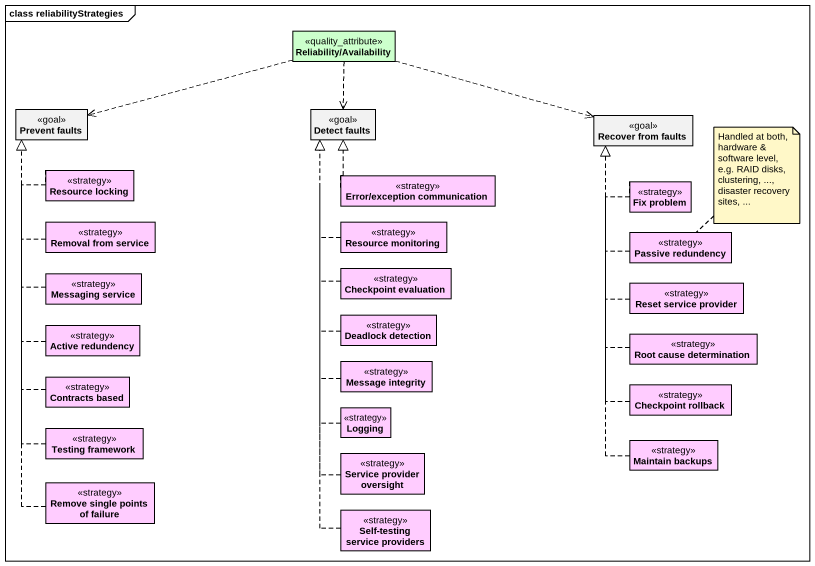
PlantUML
@startuml
mainframe class reliabilityStrategies
hide circle
hide empty members
class "Reliability/Availability" as Reliability_Availability <<quality_attribute>> #CCFFCC
class "Prevent faults" as Prevent_faults <<goal>>
class "Detect faults" as Detect_faults <<goal>>
class "Recover from faults" as Recover_from_faults <<goal>>
class "Resource locking" as Resource_locking <<strategy>> #FFCCFF
class "Error/exception communication" as Error_exception <<strategy>> #FFCCFF
class "Fix problem" as Fix_problem <<strategy>> #FFCCFF
class "Removal from service" as Removal_from_service <<strategy>> #FFCCFF
class "Resource monitoring" as Resource_monitoring <<strategy>> #FFCCFF
class "Passive redundency" as Passive_redundency <<strategy>> #FFCCFF
class "Checkpoint evaluation" as Checkpoint_evaluation <<strategy>> #FFCCFF
class "Messaging service" as Messaging_service <<strategy>> #FFCCFF
class "Reset service provider" as Reset_service_provider <<strategy>> #FFCCFF
class "Active redundency" as Active_redundency <<strategy>> #FFCCFF
class "Deadlock detection" as Deadlock_detection <<strategy>> #FFCCFF
class "Root cause determination" as Root_cause_determination <<strategy>> #FFCCFF
class "Contracts based" as Contracts_based <<strategy>> #FFCCFF
class "Message integrity" as Message_integrity <<strategy>> #FFCCFF
class "Checkpoint rollback" as Checkpoint_rollback <<strategy>> #FFCCFF
class Logging <<strategy>> #FFCCFF
class "Testing framework" as Testing_framework <<strategy>> #FFCCFF
class "Service provider oversight" as Service_provider_oversight <<strategy>> #FFCCFF
class "Maintain backups" as Maintain_backups <<strategy>> #FFCCFF
class "Remove single points of failure" as Remove_single_points_of <<strategy>> #FFCCFF
class "Self-testing service providers" as Self_testing_service <<strategy>> #FFCCFF
Reliability_Availability .left.> Prevent_faults
Reliability_Availability ..> Detect_faults
Reliability_Availability .right.> Recover_from_faults
Resource_locking .up.|> Prevent_faults
Error_exception .up.|> Detect_faults
Fix_problem .up.|> Recover_from_faults
Removal_from_service .up.|> Prevent_faults
Resource_monitoring .up.|> Detect_faults
Passive_redundency .up.|> Recover_from_faults
Checkpoint_evaluation .up.|> Detect_faults
Messaging_service .up.|> Prevent_faults
Reset_service_provider .up.|> Recover_from_faults
Active_redundency .up.|> Prevent_faults
Deadlock_detection .up.|> Detect_faults
Root_cause_determination .up.|> Recover_from_faults
Contracts_based .up.|> Prevent_faults
Message_integrity .up.|> Detect_faults
Checkpoint_rollback .up.|> Recover_from_faults
Logging .up.|> Detect_faults
Testing_framework .up.|> Prevent_faults
Service_provider_oversight .up.|> Detect_faults
Maintain_backups .up.|> Recover_from_faults
Remove_single_points_of .up.|> Prevent_faults
Self_testing_service .up.|> Detect_faults
note top of Passive_redundency : Handled at both, hardware & software level, e.g. RAID disks, clustering, ..., disaster recovery sites, ...
@enduml
